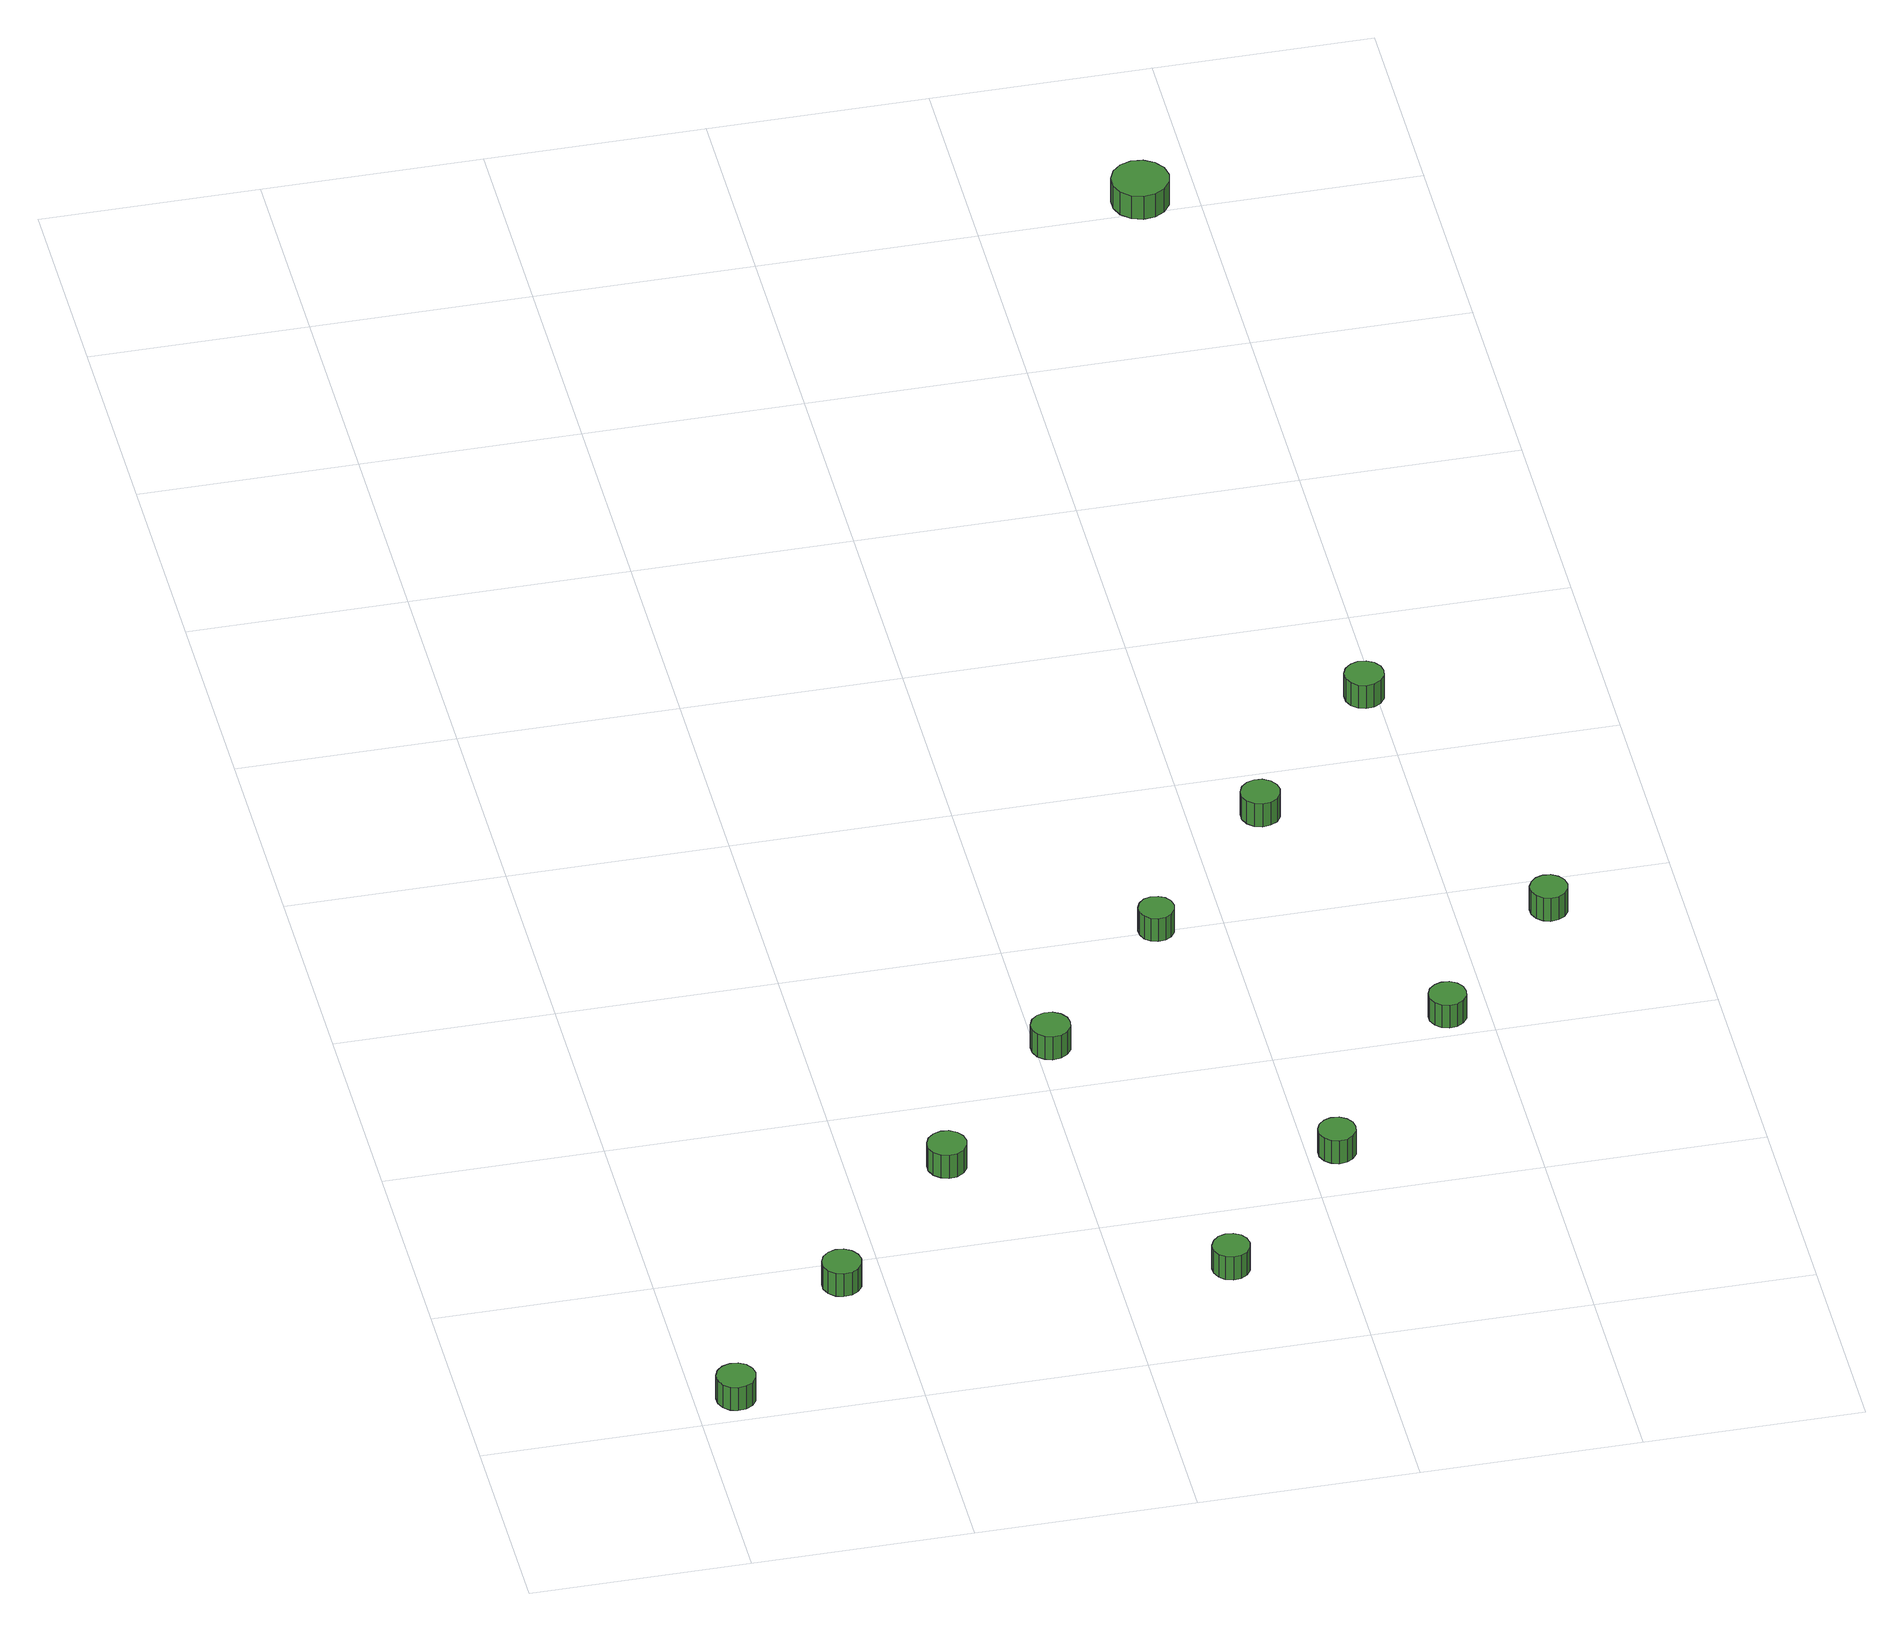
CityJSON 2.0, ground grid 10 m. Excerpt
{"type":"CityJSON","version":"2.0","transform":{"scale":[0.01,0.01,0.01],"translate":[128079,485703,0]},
"CityObjects":{
"tree1":{"type":"SolitaryVegetationObject","attributes":{"function":"something"},"geometry":[{"type":"MultiSurface","lod":"1","boundaries":[[[0,1,2,3,4,5,6,7,8,9,10,11,12,13,14]],[[15,16,17,18,19,20,21,22,23,24,25,26,27,28,29]],[[0,29,28,1]],[[1,28,27,2]],[[2,27,26,3]],[[3,26,25,4]],[[4,25,24,5]],[[5,24,23,6]],[[6,23,22,7]],[[7,22,21,8]],[[8,21,20,9]],[[9,20,19,10]],[[10,19,18,11]],[[11,18,17,12]],[[12,17,16,13]],[[13,16,15,14]],[[14,15,29,0]]]}]},
"tree2":{"type":"SolitaryVegetationObject","attributes":{"function":"something"},"geometry":[{"type":"MultiSurface","lod":"1","boundaries":[[[30,31,32,33,34,35,36,37,38,39,40,41,42,43,44]],[[45,46,47,48,49,50,51,52,53,54,55,56,57,58,59]],[[30,59,58,31]],[[31,58,57,32]],[[32,57,56,33]],[[33,56,55,34]],[[34,55,54,35]],[[35,54,53,36]],[[36,53,52,37]],[[37,52,51,38]],[[38,51,50,39]],[[39,50,49,40]],[[40,49,48,41]],[[41,48,47,42]],[[42,47,46,43]],[[43,46,45,44]],[[44,45,59,30]]]}]},
"tree3":{"type":"SolitaryVegetationObject","attributes":{"function":"something"},"geometry":[{"type":"MultiSurface","lod":"1","boundaries":[[[60,61,62,63,64,65,66,67,68,69,70,71,72,73,74]],[[75,76,77,78,79,80,81,82,83,84,85,86,87,88,89]],[[60,89,88,61]],[[61,88,87,62]],[[62,87,86,63]],[[63,86,85,64]],[[64,85,84,65]],[[65,84,83,66]],[[66,83,82,67]],[[67,82,81,68]],[[68,81,80,69]],[[69,80,79,70]],[[70,79,78,71]],[[71,78,77,72]],[[72,77,76,73]],[[73,76,75,74]],[[74,75,89,60]]]}]},
"tree4":{"type":"SolitaryVegetationObject","attributes":{"function":"something"},"geometry":[{"type":"MultiSurface","lod":"1","boundaries":[[[90,91,92,93,94,95,96,97,98,99,100,101,102,103,104]],[[105,106,107,108,109,110,111,112,113,114,115,116,117,118,119]],[[90,119,118,91]],[[91,118,117,92]],[[92,117,116,93]],[[93,116,115,94]],[[94,115,114,95]],[[95,114,113,96]],[[96,113,112,97]],[[97,112,111,98]],[[98,111,110,99]],[[99,110,109,100]],[[100,109,108,101]],[[101,108,107,102]],[[102,107,106,103]],[[103,106,105,104]],[[104,105,119,90]]]}]},
"tree5":{"type":"SolitaryVegetationObject","attributes":{"function":"something"},"geometry":[{"type":"MultiSurface","lod":"1","boundaries":[[[120,121,122,123,124,125,126,127,128,129,130,131,132,133,134]],[[135,136,137,138,139,140,141,142,143,144,145,146,147,148,149]],[[120,149,148,121]],[[121,148,147,122]],[[122,147,146,123]],[[123,146,145,124]],[[124,145,144,125]],[[125,144,143,126]],[[126,143,142,127]],[[127,142,141,128]],[[128,141,140,129]],[[129,140,139,130]],[[130,139,138,131]],[[131,138,137,132]],[[132,137,136,133]],[[133,136,135,134]],[[134,135,149,120]]]}]},
"tree6":{"type":"SolitaryVegetationObject","attributes":{"function":"something"},"geometry":[{"type":"MultiSurface","lod":"1","boundaries":[[[150,151,152,153,154,155,156,157,158,159,160,161,162,163,164]],[[165,166,167,168,169,170,171,172,173,174,175,176,177,178,179]],[[150,179,178,151]],[[151,178,177,152]],[[152,177,176,153]],[[153,176,175,154]],[[154,175,174,155]],[[155,174,173,156]],[[156,173,172,157]],[[157,172,171,158]],[[158,171,170,159]],[[159,170,169,160]],[[160,169,168,161]],[[161,168,167,162]],[[162,167,166,163]],[[163,166,165,164]],[[164,165,179,150]]]}]},
"tree7":{"type":"SolitaryVegetationObject","attributes":{"function":"something"},"geometry":[{"type":"MultiSurface","lod":"1","boundaries":[[[180,181,182,183,184,185,186,187,188,189,190,191,192,193,194]],[[195,196,197,198,199,200,201,202,203,204,205,206,207,208,209]],[[180,209,208,181]],[[181,208,207,182]],[[182,207,206,183]],[[183,206,205,184]],[[184,205,204,185]],[[185,204,203,186]],[[186,203,202,187]],[[187,202,201,188]],[[188,201,200,189]],[[189,200,199,190]],[[190,199,198,191]],[[191,198,197,192]],[[192,197,196,193]],[[193,196,195,194]],[[194,195,209,180]]]}]},
"tree8":{"type":"SolitaryVegetationObject","attributes":{"function":"something"},"geometry":[{"type":"MultiSurface","lod":"1","boundaries":[[[210,211,212,213,214,215,216,217,218,219,220,221,222,223,224]],[[225,226,227,228,229,230,231,232,233,234,235,236,237,238,239]],[[210,239,238,211]],[[211,238,237,212]],[[212,237,236,213]],[[213,236,235,214]],[[214,235,234,215]],[[215,234,233,216]],[[216,233,232,217]],[[217,232,231,218]],[[218,231,230,219]],[[219,230,229,220]],[[220,229,228,221]],[[221,228,227,222]],[[222,227,226,223]],[[223,226,225,224]],[[224,225,239,210]]]}]},
"tree9":{"type":"SolitaryVegetationObject","attributes":{"function":"something"},"geometry":[{"type":"MultiSurface","lod":"1","boundaries":[[[240,241,242,243,244,245,246,247,248,249,250,251,252,253,254]],[[255,256,257,258,259,260,261,262,263,264,265,266,267,268,269]],[[240,269,268,241]],[[241,268,267,242]],[[242,267,266,243]],[[243,266,265,244]],[[244,265,264,245]],[[245,264,263,246]],[[246,263,262,247]],[[247,262,261,248]],[[248,261,260,249]],[[249,260,259,250]],[[250,259,258,251]],[[251,258,257,252]],[[252,257,256,253]],[[253,256,255,254]],[[254,255,269,240]]]}]},
"tree10":{"type":"SolitaryVegetationObject","attributes":{"function":"something"},"geometry":[{"type":"MultiSurface","lod":"1","boundaries":[[[270,271,272,273,274,275,276,277,278,279,280,281,282,283,284]],[[285,286,287,288,289,290,291,292,293,294,295,296,297,298,299]],[[270,299,298,271]],[[271,298,297,272]],[[272,297,296,273]],[[273,296,295,274]],[[274,295,294,275]],[[275,294,293,276]],[[276,293,292,277]],[[277,292,291,278]],[[278,291,290,279]],[[279,290,289,280]],[[280,289,288,281]],[[281,288,287,282]],[[282,287,286,283]],[[283,286,285,284]],[[284,285,299,270]]]}]},
"tree11":{"type":"SolitaryVegetationObject","attributes":{"function":"something"},"geometry":[{"type":"MultiSurface","lod":"1","boundaries":[[[300,301,302,303,304,305,306,307,308,309,310,311,312,313,314]],[[315,316,317,318,319,320,321,322,323,324,325,326,327,328,329]],[[300,329,328,301]],[[301,328,327,302]],[[302,327,326,303]],[[303,326,325,304]],[[304,325,324,305]],[[305,324,323,306]],[[306,323,322,307]],[[307,322,321,308]],[[308,321,320,309]],[[309,320,319,310]],[[310,319,318,311]],[[311,318,317,312]],[[312,317,316,313]],[[313,316,315,314]],[[314,315,329,300]]]}]},
"tree12":{"type":"SolitaryVegetationObject","attributes":{"function":"something"},"geometry":[{"type":"MultiSurface","lod":"1","boundaries":[[[330,331,332,333,334,335,336,337,338,339,340,341,342,343,344]],[[345,346,347,348,349,350,351,352,353,354,355,356,357,358,359]],[[330,359,358,331]],[[331,358,357,332]],[[332,357,356,333]],[[333,356,355,334]],[[334,355,354,335]],[[335,354,353,336]],[[336,353,352,337]],[[337,352,351,338]],[[338,351,350,339]],[[339,350,349,340]],[[340,349,348,341]],[[341,348,347,342]],[[342,347,346,343]],[[343,346,345,344]],[[344,345,359,330]]]}]}
},
"vertices":[
[267,130,196],[259,166,196],[238,196,196],[206,214,196],[169,218,196],[134,207,196],[106,182,196],[91,148,196],[91,111,196],[106,77,196],[134,52,196],[169,41,196],[206,45,196],[238,63,196],[259,93,196],[259,93,69],[238,63,69],[206,45,69],[169,41,69],[134,52,69],[106,77,69],[91,111,69],[91,148,69],[106,182,69],[134,207,69],[169,218,69],[206,214,69],[238,196,69],[259,166,69],[267,130,69],
[898,838,182],[890,874,182],[868,904,182],[836,923,182],[799,927,182],[764,915,182],[737,891,182],[722,857,182],[722,820,182],[737,786,182],[764,761,182],[799,750,182],[836,753,182],[868,772,182],[890,802,182],[890,802,55],[868,772,55],[836,753,55],[799,750,55],[764,761,55],[737,786,55],[722,820,55],[722,857,55],[737,891,55],[764,915,55],[799,927,55],[836,923,55],[868,904,55],[890,874,55],[898,838,55],
[1528,1558,184],[1521,1594,184],[1499,1624,184],[1467,1643,184],[1430,1647,184],[1395,1635,184],[1367,1610,184],[1352,1577,184],[1352,1540,184],[1367,1506,184],[1395,1481,184],[1430,1469,184],[1467,1473,184],[1499,1492,184],[1521,1522,184],[1521,1522,57],[1499,1492,57],[1467,1473,57],[1430,1469,57],[1395,1481,57],[1367,1506,57],[1352,1540,57],[1352,1577,57],[1367,1610,57],[1395,1635,57],[1430,1647,57],[1467,1643,57],[1499,1624,57],[1521,1594,57],[1528,1558,57],
[2589,595,172],[2581,630,172],[2561,659,172],[2530,676,172],[2495,680,172],[2461,669,172],[2435,645,172],[2420,613,172],[2420,578,172],[2435,545,172],[2461,522,172],[2495,511,172],[2530,514,172],[2561,532,172],[2581,561,172],[2581,561,45],[2561,532,45],[2530,514,45],[2495,511,45],[2461,522,45],[2435,545,45],[2420,578,45],[2420,613,45],[2435,645,45],[2461,669,45],[2495,680,45],[2530,676,45],[2561,659,45],[2581,630,45],[2589,595,45],
[2152,2278,188],[2145,2314,188],[2123,2344,188],[2091,2363,188],[2054,2366,188],[2019,2355,188],[1991,2330,188],[1976,2296,188],[1976,2259,188],[1991,2225,188],[2019,2201,188],[2054,2189,188],[2091,2193,188],[2123,2212,188],[2145,2242,188],[2145,2242,61],[2123,2212,61],[2091,2193,61],[2054,2189,61],[2019,2201,61],[1991,2225,61],[1976,2259,61],[1976,2296,61],[1991,2330,61],[2019,2355,61],[2054,2366,61],[2091,2363,61],[2123,2344,61],[2145,2314,61],[2152,2278,61],
[3219,1304,171],[3212,1339,171],[3191,1367,171],[3161,1385,171],[3125,1389,171],[3092,1378,171],[3065,1354,171],[3051,1322,171],[3051,1286,171],[3065,1254,171],[3092,1230,171],[3125,1219,171],[3161,1223,171],[3191,1241,171],[3212,1269,171],[3212,1269,44],[3191,1241,44],[3161,1223,44],[3125,1219,44],[3092,1230,44],[3065,1254,44],[3051,1286,44],[3051,1322,44],[3065,1354,44],[3092,1378,44],[3125,1389,44],[3161,1385,44],[3191,1367,44],[3212,1339,44],[3219,1304,44],
[2775,2987,191],[2768,3019,191],[2748,3047,191],[2719,3063,191],[2685,3067,191],[2653,3057,191],[2628,3034,191],[2615,3003,191],[2615,2970,191],[2628,2939,191],[2653,2917,191],[2685,2906,191],[2719,2910,191],[2748,2926,191],[2768,2954,191],[2768,2954,64],[2748,2926,64],[2719,2910,64],[2685,2906,64],[2653,2917,64],[2628,2939,64],[2615,2970,64],[2615,3003,64],[2628,3034,64],[2653,3057,64],[2685,3067,64],[2719,3063,64],[2748,3047,64],[2768,3019,64],[2775,2987,64],
[3407,3695,189],[3399,3731,189],[3377,3761,189],[3345,3780,189],[3308,3784,189],[3273,3772,189],[3245,3748,189],[3230,3714,189],[3230,3677,189],[3245,3643,189],[3273,3618,189],[3308,3607,189],[3345,3611,189],[3377,3629,189],[3399,3659,189],[3399,3659,62],[3377,3629,62],[3345,3611,62],[3308,3607,62],[3273,3618,62],[3245,3643,62],[3230,3677,62],[3230,3714,62],[3245,3748,62],[3273,3772,62],[3308,3784,62],[3345,3780,62],[3377,3761,62],[3399,3731,62],[3407,3695,62],
[3898,2135,176],[3891,2169,176],[3870,2198,176],[3839,2216,176],[3804,2219,176],[3771,2208,176],[3744,2185,176],[3730,2152,176],[3730,2117,176],[3744,2085,176],[3771,2061,176],[3804,2050,176],[3839,2054,176],[3870,2072,176],[3891,2100,176],[3891,2100,49],[3870,2072,49],[3839,2054,49],[3804,2050,49],[3771,2061,49],[3744,2085,49],[3730,2117,49],[3730,2152,49],[3744,2185,49],[3771,2208,49],[3804,2219,49],[3839,2216,49],[3870,2198,49],[3891,2169,49],[3898,2135,49],
[4494,2777,179],[4487,2812,179],[4466,2840,179],[4436,2858,179],[4400,2862,179],[4367,2851,179],[4341,2827,179],[4326,2795,179],[4326,2759,179],[4341,2727,179],[4367,2703,179],[4400,2692,179],[4436,2696,179],[4466,2714,179],[4487,2742,179],[4487,2742,52],[4466,2714,52],[4436,2696,52],[4400,2692,52],[4367,2703,52],[4341,2727,52],[4326,2759,52],[4326,2795,52],[4341,2827,52],[4367,2851,52],[4400,2862,52],[4436,2858,52],[4466,2840,52],[4487,2812,52],[4494,2777,52],
[4030,4415,192],[4023,4451,192],[4001,4481,192],[3969,4500,192],[3932,4504,192],[3897,4492,192],[3869,4467,192],[3854,4434,192],[3854,4397,192],[3869,4363,192],[3897,4338,192],[3932,4326,192],[3969,4330,192],[4001,4349,192],[4023,4379,192],[4023,4379,65],[4001,4349,65],[3969,4330,65],[3932,4326,65],[3897,4338,65],[3869,4363,65],[3854,4397,65],[3854,4434,65],[3869,4467,65],[3897,4492,65],[3932,4504,65],[3969,4500,65],[4001,4481,65],[4023,4451,65],[4030,4415,65],
[3873,8077,180],[3862,8130,180],[3830,8173,180],[3783,8200,180],[3730,8206,180],[3678,8189,180],[3638,8153,180],[3616,8104,180],[3616,8050,180],[3638,8001,180],[3678,7964,180],[3730,7948,180],[3783,7953,180],[3830,7980,180],[3862,8024,180],[3862,8024,53],[3830,7980,53],[3783,7953,53],[3730,7948,53],[3678,7964,53],[3638,8001,53],[3616,8050,53],[3616,8104,53],[3638,8153,53],[3678,8189,53],[3730,8206,53],[3783,8200,53],[3830,8173,53],[3862,8130,53],[3873,8077,53]
]}
